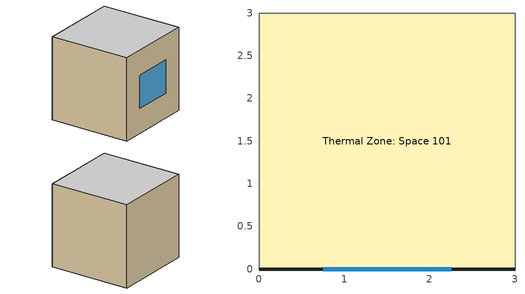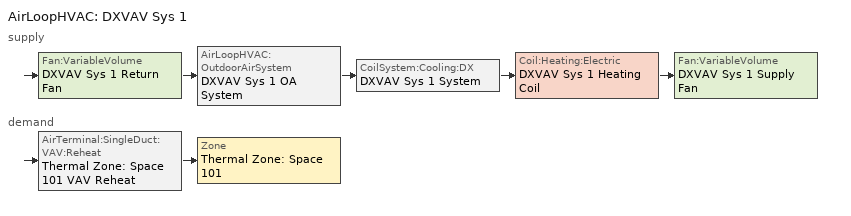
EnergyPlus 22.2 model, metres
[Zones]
Thermal Zone: Space 101
 floor adiabatic (ExtSlabCarpet 4in ClimateZone 1-8): 0,0 0,3 3,3 3,0 z0
 wall outside (UNO ExtWall Brick Polyiso Stud): 0,0 3,0 z0:3
 wall adiabatic (Interior Wall): 3,0 3,3 0,3 0,0 z0:3
 window (EXT_Window_SN54): 0.75,0 2.25,0 z0.9:2.1
 ceiling adiabatic (ASHRAE 189.1-2009 ExtRoof IEAD ClimateZone 2-5): 0,3 0,0 3,0 3,3 z3
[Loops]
AirLoopHVAC 'DXVAV Sys 1'
 supply: Fan:VariableVolume 'DXVAV Sys 1 Return Fan' > AirLoopHVAC:OutdoorAirSystem 'DXVAV Sys 1 OA System' > CoilSystem:Cooling:DX 'DXVAV Sys 1 System' > Coil:Heating:Electric 'DXVAV Sys 1 Heating Coil' > Fan:VariableVolume 'DXVAV Sys 1 Supply Fan'
 demand: AirTerminal:SingleDuct:VAV:Reheat 'Thermal Zone: Space 101 VAV Reheat' > Zone 'Thermal Zone: Space 101'
[Building]
HIBO 3x3x3 Simplified No Plenum: 0, Suburbs, 0.04, 0.4, FullExterior, 25, 6
[Site:Location]
Omaha NE: 41.3, -95.9, -6, 299
[SizingPeriod:DesignDay]
Omaha Summer Design Day: 7, 21, SummerDesignDay, 32.8, 11, DefaultMultipliers, , Wetbulb, 23, , , , , 97700, 3.5, 180, No, No, No, ASHRAEClearSky, , , , , 1, , FullResetAtBeginEnvironment
Omaha Winter Design Day: 1, 21, WinterDesignDay, -18, 0, DefaultMultipliers, , Wetbulb, -18, , , , , 97700, 4.9, 330, No, No, No, ASHRAEClearSky, , , , , 0, , FullResetAtBeginEnvironment
[Material]
Brick Veneer 100mm: MediumRough, 0.1, 0.77, 1920, 840, 0.9, 0.6, 0.6
Polyiso Rigid 2in: MediumRough, 0.0508, 0.028, 32, 1400, 0.9, 0.5, 0.5
Stud Cavity 140mm (eff): MediumRough, 0.14, 0.117, 200, 840, 0.9, 0.5, 0.5
Gypsum Board 13mm: Smooth, 0.0127, 0.16, 800, 1090, 0.9, 0.5, 0.5
Roof Membrane: VeryRough, 0.0095, 0.16, 1121.29, 1460, 0.9, 0.7, 0.7
Roof Insulation 18: MediumRough, 0.1693, 0.049, 265, 836.8, 0.9, 0.5, 0.5
Metal Decking: MediumSmooth, 0.0015, 45.006, 7680, 418.4, 0.9, 0.5, 0.5
MAT-CC05 4 HW CONCRETE: MediumRough, 0.1016, 1.311, 2240, 836.8, 0.9, 0.65, 0.65
Wall Insulation 35: MediumRough, 0.0452, 0.0432, 91, 837, 0.9, 0.5, 0.5
G01a 19mm gypsum board: Smooth, 0.019, 0.16, 800, 1090, 0.9, 0.5, 0.5
[Material:NoMass]
CP02 CARPET PAD: Smooth, 0.1, 0.9, 0.8, 0.8
[Material:AirGap]
Ventilated Cavity R-0.17: 0.17
F04 Wall air space resistance: 0.15
[WindowMaterial:SimpleGlazingSystem]
SN54_1in_IGU: 1.36, 0.28, 0.54
[Construction]
UNO ExtWall Brick Polyiso Stud: Brick Veneer 100mm, Ventilated Cavity R-0.17, Polyiso Rigid 2in, Stud Cavity 140mm (eff), Gypsum Board 13mm
ASHRAE 189.1-2009 ExtRoof IEAD ClimateZone 2-5: Roof Membrane, Roof Insulation 18, Metal Decking
ExtSlabCarpet 4in ClimateZone 1-8: MAT-CC05 4 HW CONCRETE, Wall Insulation 35, CP02 CARPET PAD
Interior Wall: G01a 19mm gypsum board, F04 Wall air space resistance, G01a 19mm gypsum board
EXT_Window_SN54: SN54_1in_IGU
[Zone]
Thermal Zone: Space 101: 0, 0, 0, 0, 1, 1, autocalculate, autocalculate
[People]
Space 101 People 1: Thermal Zone: Space 101, OCCUPY-1, Area/Person, , , 18.5806, 0.3, , ActSchd, , No, ZoneAveraged
[Lights]
Space 101 Lights 1: Thermal Zone: Space 101, ltg_sch_office, Watts/Area, , 6.181254, , 0, 0.7, 0.2, 1, LightsWired, No
[ElectricEquipment]
Space 101 ElecEq 1: Thermal Zone: Space 101, EQUIP-1, Watts/Area, , 6.78, , 0, 0.3, 0, ElectricEquipment
[ZoneInfiltration:DesignFlowRate]
Space 101 Infiltration: Thermal Zone: Space 101, , Flow/ExteriorWallArea, , , 0.00019935, , 0, 0, 0.224, 0
[DesignSpecification:OutdoorAir]
SZ DSOA Thermal Zone: Space 101: Flow/Person, 0.00944, 0, 0
[DesignSpecification:ZoneAirDistribution]
SZ DSZAD Thermal Zone: Space 101: 1, 1
[Sizing:Zone]
Thermal Zone: Space 101: SupplyAirTemperature, 12.8, 11.11, SupplyAirTemperature, 40, , 0.008, 0.008, SZ DSOA Thermal Zone: Space 101, 1.2, 1.2, DesignDay, 0, , , 0, DesignDay, 0, , , 0, SZ DSZAD Thermal Zone: Space 101
[Sizing:System]
DXVAV Sys 1: Sensible, autosize, 0.3, 2, 0.008, 11, 0.008, 12.8, 12.8, NonCoincident, No, No, 0.008, 0.008, DesignDay, 0, , , , DesignDay, 0, , , , , ZoneSum, 1, CoolingDesignCapacity, autosize, , , HeatingDesignCapacity, autosize, , , OnOff
[ZoneControl:Thermostat]
Thermal Zone: Space 101 Thermostat: Thermal Zone: Space 101, FMU Zone Thermostat Control Type, ThermostatSetpoint:SingleHeatingOrCooling, B103 Thermostat Single SP Control
[ThermostatSetpoint:SingleHeatingOrCooling]
B103 Thermostat Single SP Control: FMU_Zone_Air_Setpoint_Schedule
[AirTerminal:SingleDuct:VAV:Reheat]
Thermal Zone: Space 101 VAV Reheat: , Thermal Zone: Space 101 Damper Outlet, Thermal Zone: Space 101 Zone Equip Inlet, autosize, Constant, 0.3, , , Coil:Heating:Electric, Thermal Zone: Space 101 Reheat Coil, , , Thermal Zone: Space 101 Supply Inlet, 0.001, Normal, , , 40
[Zone equipment]
Thermal Zone: Space 101: Thermal Zone: Space 101 VAV Reheat
[Fan:VariableVolume]
DXVAV Sys 1 Return Fan: AvailSched_1, 0.3, 1389.42, autosize, Fraction, 0, , 0.85, 1, 0.350712, 0.308505, -0.541374, 0.871988, 0, DXVAV Sys 1 Air Loop Inlet, DXVAV Sys 1 Return Fan Outlet
DXVAV Sys 1 Supply Fan: AvailSched_1, 0.43, 1389.42, autosize, Fraction, 0.25, , 0.815, 1, 0.350712, 0.308505, -0.541374, 0.871988, 0, DXVAV Sys 1 Heating Coil Outlet, DXVAV Sys 1 Supply Fan Outlet
[Coil:Cooling:DX:TwoSpeed]
DXVAV Sys 1 Cooling Coil: , autosize, autosize, 3.28, autosize, , DXVAV Sys 1 Mixed Air Outlet, DXVAV Sys 1 Cooling Coil Outlet, DXVAV Sys 1 DX Coil Cap-FT, DXVAV Sys 1 DX Coil Cap-FF, DXVAV Sys 1 DX Coil EIR-FT, DXVAV Sys 1 DX Coil EIR-FF, DXVAV Sys 1 DX Coil PLF, Autosize, autosize, 4.92, Autosize, DXVAV Sys 1 DX Coil Low Cap-FT, DXVAV Sys 1 DX Coil Low EIR-FT
[Coil:Heating:Electric]
Thermal Zone: Space 101 Reheat Coil: , 1, autosize, Thermal Zone: Space 101 Damper Outlet, Thermal Zone: Space 101 Supply Inlet
DXVAV Sys 1 Heating Coil: , 1, autosize, DXVAV Sys 1 Cooling Coil Outlet, DXVAV Sys 1 Heating Coil Outlet, DXVAV Sys 1 Heating Coil Outlet
[CoilSystem:Cooling:DX]
DXVAV Sys 1 System: , DXVAV Sys 1 Mixed Air Outlet, DXVAV Sys 1 Cooling Coil Outlet, DXVAV Sys 1 Cooling Coil Outlet, Coil:Cooling:DX:TwoSpeed, DXVAV Sys 1 Cooling Coil, None, Yes, No
[Controller:OutdoorAir]
DXVAV Sys 1 OA Controller: DXVAV Sys 1 Relief Air Outlet, DXVAV Sys 1 Return Fan Outlet, DXVAV Sys 1 Mixed Air Outlet, DXVAV Sys 1 Outside Air Inlet, autosize, autosize, DifferentialDryBulb, ModulateFlow, 19, , , , 4, NoLockout, ProportionalMinimum, Min OA Sched
[AirLoopHVAC]
DXVAV Sys 1: , DXVAV Sys 1 Availability Managers, autosize, DXVAV Sys 1 Branches, , DXVAV Sys 1 Air Loop Inlet, DXVAV Sys 1 Return Air Outlet, DXVAV Sys 1 Supply Path Inlet, DXVAV Sys 1 Supply Fan Outlet
[AirLoopHVAC:OutdoorAirSystem]
DXVAV Sys 1 OA System: DXVAV Sys 1 OA System Controllers, DXVAV Sys 1 OA System Equipment
[OutdoorAir:Mixer]
DXVAV Sys 1 OA Mixing Box: DXVAV Sys 1 Mixed Air Outlet, DXVAV Sys 1 Outside Air Inlet, DXVAV Sys 1 Relief Air Outlet, DXVAV Sys 1 Return Fan Outlet
[ExternalInterface:FunctionalMockupUnitExport:From:Variable]
Thermal Zone: Space 101: Zone Mean Air Temperature, T_zone_C
Environment: Site Outdoor Air Drybulb Temperature, T_outdoor_C
DXVAV Sys 1 Supply Fan Outlet: System Node Temperature, T_ahu_supply_C
DXVAV Sys 1 Supply Fan Outlet: System Node Setpoint Temperature, ahu_sat_sp_read_C
DXVAV Sys 1 Cooling Coil: Cooling Coil Electricity Rate, P_cooling_W
DXVAV Sys 1 Heating Coil: Heating Coil Electricity Rate, P_ahu_heating_W
Thermal Zone: Space 101 Reheat Coil: Heating Coil Electricity Rate, P_reheat_W
DXVAV Sys 1 Supply Fan: Fan Electricity Rate, P_supply_fan_W
DXVAV Sys 1 Return Fan: Fan Electricity Rate, P_return_fan_W
[ExternalInterface:FunctionalMockupUnitExport:To:Schedule]
FMU_AHU_SAT_Schedule: Temperature, ahu_sat_sp_C, 12.8
FMU_Zone_Air_Setpoint_Schedule: Temperature, zone_temp_sp_C, 24
[AvailabilityManager:NightCycle]
DXVAV Sys 1 Availability: HVACTemplate-Always 1, AvailSched_1, CycleOnAny, 0.2, FixedRunTime, 3600
[SetpointManager:Scheduled]
DXVAV Sys 1 Cooling Supply Air Temp Manager: Temperature, FMU_AHU_SAT_Schedule, DXVAV Sys 1 Supply Fan Outlet
DXVAV Sys 1 Heating Supply Air Temp Manager: Temperature, FMU_AHU_SAT_Schedule, DXVAV Sys 1 Supply Path Inlet
[SetpointManager:MixedAir]
DXVAV Sys 1 Cooling Coil Air Temp Manager: Temperature, DXVAV Sys 1 Supply Fan Outlet, DXVAV Sys 1 Heating Coil Outlet, DXVAV Sys 1 Supply Fan Outlet, DXVAV Sys 1 Mixed Air Nodes
DXVAV Sys 1 Heating Coil Air Temp Manager: Temperature, DXVAV Sys 1 Supply Path Inlet, DXVAV Sys 1 Heating Coil Outlet, DXVAV Sys 1 Supply Fan Outlet, DXVAV Sys 1 Heating Coil Outlet
[Schedule:Compact]
AvailSched_1: Fraction, Through: 12/31, For: AllDays, Until: 24:00, 1
Min OA Sched: Fraction, Through: 12/31, For: WeekDays CustomDay1 CustomDay2, Until: 8:00, 0, Until: 21:00, 1, Until: 24:00, 0, For: WeekEnds Holiday, Until: 24:00, 0, For: SummerDesignDay WinterDesignDay, Until: 24:00, 1
OCCUPY-1: Fraction, Through: 12/31, For: Weekdays, Until: 6:00, 0, Until: 7:00, 0.11, Until: 8:00, 0.21, Until: 12:00, 1, Until: 13:00, 0.53, Until: 17:00, 1, Until: 18:00, 0.32, Until: 22:00, 0.11, Until: 23:00, 0.05, Until: 24:00, 0, For: Weekends Holiday WinterDesignDay CustomDay1 CustomDay2, Until: 24:00, 0, For: SummerDesignDay, Until: 24:00, 1
ActSchd: Any Number, Through: 12/31, For: AllDays, Until: 24:00, 117.24
ltg_sch_office: Fraction, Through: 12/31, For: SummerDesignDay, Until: 24:00, 1, For: WinterDesignDay, Until: 24:00, 0, For: Weekdays, Until: 5:00, 0.114132, Until: 7:00, 0.145835, Until: 8:00, 0.266306, Until: 12:00, 0.570652, Until: 13:00, 0.507247, Until: 17:00, 0.570652, Until: 18:00, 0.386777, Until: 20:00, 0.266306, Until: 22:00, 0.202901, Until: 23:00, 0.145835, Until: 24:00, 0.114132, For: AllOtherDays, Until: 24:00, 0.114132
EQUIP-1: Fraction, Through: 12/31, For: WeekDays SummerDesignDay CustomDay1 CustomDay2, Until: 8:00, 0.02, Until: 9:00, 0.4, Until: 17:00, 0.9, Until: 18:00, 0.4, Until: 24:00, 0.02, For: WeekEnds Holiday WinterDesignDay, Until: 24:00, 0.02
FMU Zone Thermostat Control Type: HVACTemplate Any Number, Through: 12/31, For: AllDays, Until: 24:00, 3
HVACTemplate-Always 1: HVACTemplate Any Number, Through: 12/31, For: AllDays, Until: 24:00, 1
[Curve:Quadratic]
DXVAV Sys 1 DX Coil PLF: 0.85, 0.15, 0, 0, 1
[Curve:Cubic]
DXVAV Sys 1 DX Coil Cap-FF: 0.472786, 1.24334, -1.03871, 0.322578, 0.5, 1.5
DXVAV Sys 1 DX Coil EIR-FF: 1.00795, 0.345441, -0.692289, 0.338899, 0.5, 1.5
[Curve:Biquadratic]
DXVAV Sys 1 DX Coil Cap-FT; DXVAV Sys 1 DX Coil Low Cap-FT: 0.476428, 0.0401147, 0.000226411, -0.000827136, -7.3224e-06, -0.000446278, 12.77778, 23.88889, 23.88889, 46.11111
DXVAV Sys 1 DX Coil EIR-FT: 0.632475, -0.0121321, 0.000507773, 0.0155377, 0.00027284, -0.000679201, 12.77778, 23.88889, 23.88889, 46.11111
DXVAV Sys 1 DX Coil Low EIR-FT: 0.774645, -0.0343731, 0.000783173, 0.0146596, 0.000488851, -0.000752036, 12.77778, 23.88889, 23.88889, 46.11111
